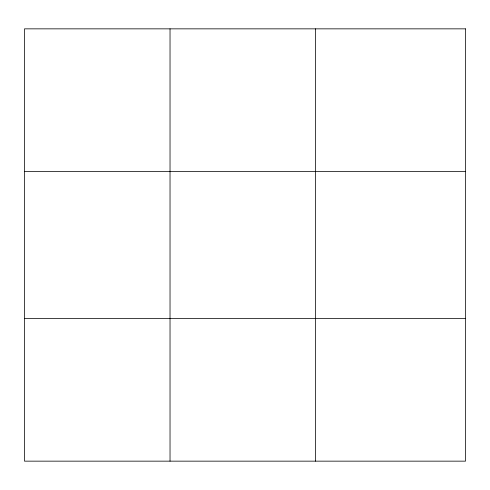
<?xml version="1.0" encoding="UTF-8"?>
<svg xmlns="http://www.w3.org/2000/svg" width="490" height="490" viewBox="0 0 490 490"><rect width="100%" height="100%" fill="white"/><g stroke="black" fill="none" stroke-linecap="round" stroke-linejoin="round"><path stroke-width="0.73" d="M170.03 28.849L170.03 461.151M315.56 28.849L315.56 461.151M24.5 171.506L465.5 171.506M24.5 318.494L465.5 318.494M465.5 28.849L465.5 461.151L24.5 461.151L24.5 28.849L465.5 28.849"/></g></svg>
